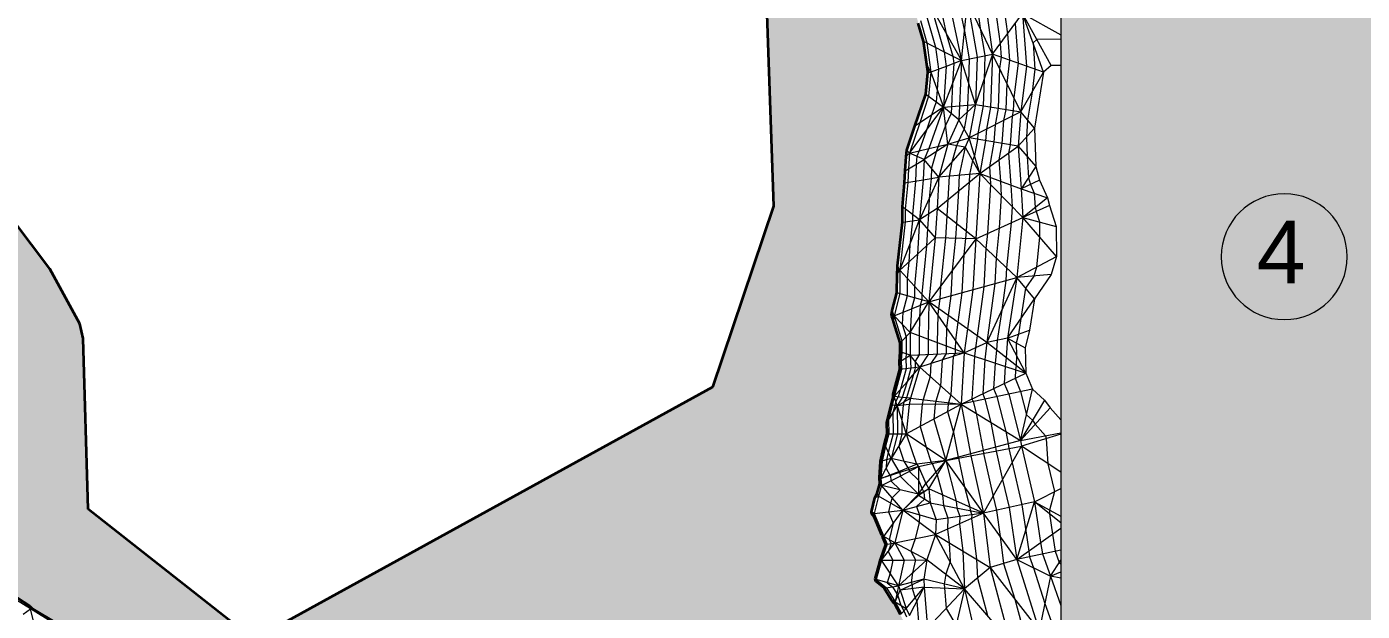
# Model space of a CAD drawing. Header units: millimetres. Extents: x -340184 to 563611, y -309449 to 515683.
# Drawn here: x -131374 to 123035, y 89211 to 200652 of the extents above; entities that cross this region are included whole.
import ezdxf

# ---------------------------------------------------------------- set-up
doc = ezdxf.new("R2010")
doc.units = ezdxf.units.MM
for name, color, linetype, lineweight in [('A-ANNO-NOTE', 131, 'Continuous', 9), ('A-DETL-GENF', 92, 'Continuous', 9), ('A-DETL-THIN', 151, 'Continuous', 9), ('A-FLOR', 192, 'Continuous', 9), ('C-TOPO', 7, 'Continuous', 9), ('C-TOPO-FOLD', 70, 'Continuous', 9), ('C-TOPO-MAJR', 7, 'Continuous', 35), ('C-TOPO-MINR', 7, 'Continuous', 9), ('C-TOPO-PATT', 8, 'Continuous', 9)]:
    doc.layers.add(name, color=color, linetype=linetype, lineweight=lineweight)
doc.styles.add('Arial', font='arial.ttf', dxfattribs={"height": 12000})

# ---------------------------------------------------------------- blocks, each defined once
blk = doc.blocks.new('tag ten be - tag ten be-1891504-BỐ TRÍ PHAO BÈ')
at = {"layer": 'A-ANNO-NOTE'}
for start, end in [(360, 180), (180, 360)]:
    blk.add_arc((0, 0), 4, start, end, dxfattribs=at)

msp = doc.modelspace()

# ---------------------------------------------------------------- hatches: boundary and pattern name
at = {"layer": 'A-DETL-GENF'}
msp.add_hatch(color=8, dxfattribs=at).paths.add_polyline_path([(85105, -64811), (177427, -64811), (177427, -16811), (157905, -16811), (157905, 241189), (137829, 241189), (137829, 283189), (65585, 283189), (65585, 81189), (85105, 81189), (85105, -51149)])
at = {"layer": 'C-TOPO-PATT'}
h = msp.add_hatch(dxfattribs=at)
h.set_pattern_fill('FP_1', color=256, style=0, pattern_type=2)
h.set_pattern_definition([(0, (0, 0), (19050, 19050), [19050, -19050]), (0, (0, 7144), (19050, 19050), [19050, -19050]), (0, (0, 14288), (19050, 19050), [19050, -19050]), (90, (2381, 16669), (-19050, 19050), [19050, -19050]), (90, (9525, 16669), (-19050, 19050), [19050, -19050]), (90, (16669, 16669), (-19050, 19050), [19050, -19050])])
h.paths.add_polyline_path([(-320595, -309449), (-313353, -309449), (-312652, -307152), (-313321, -305814)])
h.paths.add_polyline_path([(-104914, -309449), (-38456, -309449), (-38330, -308602), (-43495, -307485), (-43955, -306061), (-46681, -304784), (-47468, -303096), (-49677, -299688), (-49392, -298645), (-48776, -295630), (-48339, -295389), (-46927, -294995), (-45415, -294450), (-44623, -294331), (-40160, -293800), (-40099, -293743), (-40021, -293724), (-39869, -293764), (-39280, -293651), (-36955, -293701), (-36203, -293498), (-32849, -292426), (-31899, -292214), (-31569, -292102), (-26261, -290449), (-22907, -289114), (-20231, -287917), (-17053, -287017), (-14725, -286087), (-14116, -285937), (-13356, -286181), (-12983, -290743), (-12729, -291007), (-12135, -291461), (-10672, -293925), (-10144, -294494), (-1450, -300444), (-229, -300711), (432, -300951), (1016, -301120), (7996, -303837), (8631, -305193), (9069, -305488), (9665, -305609), (13662, -308355), (14565, -308476), (16302, -309449), (79260, -309449), (80215, -309063), (80622, -309449), (117126, -309449), (119591, -308645), (121200, -309449), (367344, -309449), (391034, -276685), (422276, -249282), (428020, -246457), (431610, -243898), (440487, -229317), (441911, -220785), (441838, -209610), (433280, -168224), (434543, -160563), (436815, -106083), (450578, -67039), (468478, -40108), (480928, -11506), (492756, -3090), (521755, 23790), (528523, 24273), (546288, 55474), (558698, 71403), (559264, 72615), (561191, 78110), (563411, 88063), (563611, 89984), (563575, 117322), (540439, 145632), (503834, 129816), (490907, 132256), (447469, 124752), (414326, 116277), (302732, 91745), (297598, 86312), (259796, 69494), (228961, 88697), (198908, 116294), (222850, 145390), (238311, 155143), (239295, 156835), (246925, 191863), (279806, 255375), (285238, 286976), (292977, 304280), (283351, 316130), (262944, 329049), (234012, 358357), (228396, 403860), (235100, 409042), (238542, 415037), (251366, 441399), (252300, 463716), (251375, 477886), (249719, 484079), (247746, 490012), (239514, 505932), (237904, 508382), (234800, 511847), (231167, 513125), (222481, 514714), (207681, 515683), (122289, 481083), (105687, 466766), (101662, 460935), (75805, 408127), (70204, 378673), (58805, 340789), (31446, 318651), (17909, 299376), (7247, 272826), (10847, 166469), (-769, 131954), (-88114, 83844), (-119641, 108699), (-120649, 141233), (-121286, 144035), (-126955, 154493), (-160165, 198349), (-170633, 238049), (-170857, 257585), (-178048, 276004), (-189851, 278646), (-196113, 278702), (-212304, 268694), (-212871, 268250), (-257662, 208343), (-263778, 192806), (-265420, 187452), (-273672, 149305), (-300062, 129962), (-328175, 113386), (-329184, 111916), (-340184, 92695), (-328056, 66075), (-327706, 65661), (-303516, 58583), (-279750, 48824), (-244706, 47211), (-233820, 38061), (-201595, 14130), (-200839, -24576), (-205130, -33064), (-205553, -34265), (-205627, -44529), (-203639, -53197), (-199094, -58879), (-164480, -90562), (-141662, -85981), (-99846, -84670), (-94863, -101839), (-78259, -139255), (-72783, -160340), (-69423, -164803), (-73009, -206334), (-259156, -279740), (-258814, -281616), (-258876, -281959), (-257887, -285352), (-256939, -290523), (-256692, -291591), (-256865, -292497), (-256736, -293854), (-255339, -303650), (-254430, -306477), (-253709, -309449), (-110927, -309449)])
h.paths.add_polyline_path([(-14349, -302143), (-13841, -302049), (-13674, -302090), (-4198, -301079), (-12224, -295595), (-13473, -295855), (-13786, -295809), (-13992, -295803), (-17443, -296172), (-17598, -296277), (-21133, -297817)])
h.paths.add_polyline_path([(39056, -302040), (38859, -301618), (36999, -300950), (36711, -301120), (36892, -300771), (38752, -301439), (39154, -301182), (39120, -301379), (40660, -301141), (40538, -301366), (39154, -301581)])
h.paths.add_polyline_path([(343176, -300671), (335474, -300370), (332127, -300365), (327481, -300194), (324239, -300246), (322291, -300438), (320088, -300162), (315417, -300385), (306530, -300620), (305655, -300587), (298804, -299917), (297887, -299704), (297505, -299668), (292580, -299299), (288583, -299105), (280826, -298976), (264298, -298309), (264026, -298113), (262558, -297430), (261054, -297729), (260029, -297859), (256520, -297902), (254530, -297815), (250439, -297917), (241298, -297498), (240756, -297522), (238396, -297324), (232882, -297922), (227985, -297088), (226996, -296806), (220850, -296603), (209134, -300015), (205225, -300088), (202011, -299714), (190090, -295272), (181743, -294909), (179132, -295225), (178496, -295224), (177661, -295353), (176530, -295165), (166758, -294267), (158005, -293836), (157472, -294494), (156683, -294499), (156011, -293753), (146101, -293438), (134206, -292858), (130435, -292798), (124812, -292569), (120435, -293081), (119953, -292911), (116989, -292157), (113243, -292053), (100676, -291340), (94617, -291059), (90865, -291462), (89841, -291227), (85355, -290526), (77734, -290095), (75414, -290026), (71899, -289786), (64170, -289002), (62017, -288822), (61230, -288693), (53040, -286400), (47014, -285856), (45832, -286038), (44355, -286144), (43715, -285413), (40831, -282663), (37799, -282590), (36939, -282494), (36758, -281803), (36838, -281597), (36657, -279120), (36683, -278887), (36954, -278640), (38520, -277870), (39261, -277660), (39982, -277281), (41008, -276608), (42422, -274946), (42529, -274553), (42541, -270124), (42400, -269239), (41549, -265974), (41062, -263295), (40191, -260901), (39912, -259698), (38224, -254954), (36709, -252490), (32599, -246205), (31691, -244874), (29648, -241918), (28974, -241481), (24951, -239924), (21228, -239364), (20878, -239151), (20357, -239003), (17667, -238040), (16915, -237662), (15697, -236280), (15328, -235806), (14352, -234829), (11175, -231116), (7415, -228001), (7097, -227813), (4467, -225877), (3577, -225081), (3010, -224313), (1569, -223235), (-709, -220537), (-1026, -220082), (-1306, -219812), (-2558, -218210), (-3505, -217943), (-6504, -216296), (-7541, -215784), (-8701, -214743), (-10175, -211841), (-13474, -209032), (-15567, -206129), (-15741, -205808), (-17824, -201875), (-17962, -201137), (-18710, -197391), (-18694, -197288), (-19045, -196661), (-21506, -193460), (-21966, -193288), (-22850, -192603), (-24440, -192347), (-25981, -191842), (-26852, -191947), (-26985, -191747), (-27454, -191324), (-30096, -190086), (-32058, -187957), (-32583, -186688), (-35026, -184185), (-35479, -183623), (-35817, -182791), (-37611, -179298), (-38036, -178317), (-39042, -177364), (-41569, -175272), (-42692, -173374), (-43018, -172709), (-44073, -170135), (-46788, -165272), (-47445, -163885), (-49964, -156428), (-49186, -153503), (-49240, -152716), (-48364, -150132), (-48264, -145215), (-48096, -144117), (-48270, -138699), (-48344, -138322), (-48640, -132191), (-49328, -129442), (-50226, -124462), (-50542, -123622), (-53158, -119494), (-53563, -118768), (-55321, -116043), (-56891, -113348), (-58185, -110389), (-58880, -109259), (-60023, -107607), (-60141, -107125), (-59822, -102054), (-59841, -101609), (-59916, -101260), (-60622, -94812), (-60930, -93498), (-61928, -87882), (-64164, -85096), (-64671, -84243), (-68445, -80897), (-68667, -80583), (-69197, -79996), (-69439, -78072), (-69392, -77866), (-68227, -75453), (-68982, -73457), (-69194, -71630), (-70288, -65769), (-70451, -62348), (-70757, -59581), (-70829, -57652), (-71159, -56719), (-73027, -51822), (-75479, -48161), (-76001, -47130), (-77336, -44884), (-79897, -40806), (-81678, -39152), (-83065, -37758), (-84536, -37014), (-86191, -35743), (-88018, -33615), (-88510, -33216), (-89125, -32676), (-93431, -28799), (-94542, -28352), (-98552, -26461), (-99354, -26580), (-102650, -26257), (-103704, -26510), (-104855, -26966), (-105319, -27622), (-107588, -29730), (-108569, -31179), (-109688, -32964), (-113768, -38452), (-114851, -40072), (-117720, -42974), (-120417, -45942), (-122362, -47326), (-125872, -49586), (-128042, -50920), (-128990, -51382), (-129675, -51797), (-131438, -52233), (-135786, -55104), (-137359, -55538), (-138099, -56381), (-138632, -57058), (-140816, -58428), (-142413, -59411), (-143862, -60410), (-145432, -61579), (-146101, -61940), (-149194, -63360), (-150921, -63723), (-154874, -64201), (-155262, -64383), (-155923, -64400), (-156766, -63855), (-157771, -63408), (-160097, -61149), (-160655, -60977), (-163600, -59050), (-165139, -58887), (-167687, -57653), (-168321, -56673), (-173359, -52361), (-174020, -50646), (-175759, -46784), (-176401, -44951), (-177644, -41813), (-178940, -38923), (-178619, -37269), (-177848, -35962), (-178068, -33334), (-177054, -32303), (-176879, -31820), (-176801, -31208), (-177096, -29866), (-177210, -29598), (-177269, -29324), (-177170, -25834), (-177084, -25319), (-175275, -19944), (-175025, -19480), (-173657, -17230), (-171796, -14560), (-170694, -12037), (-169517, -9160), (-168265, -6694), (-163747, 2478), (-162453, 4817), (-160190, 8622), (-158867, 10419), (-157762, 12463), (-156778, 15616), (-157545, 19809), (-158308, 21070), (-160529, 24962), (-161913, 26652), (-164115, 28149), (-165057, 29116), (-168041, 31584), (-171428, 33297), (-171877, 33664), (-174768, 35879), (-176615, 37241), (-178843, 38617), (-182461, 41264), (-185157, 42795), (-187956, 44712), (-193123, 47127), (-194710, 47923), (-196472, 48583), (-197023, 48694), (-201428, 49151), (-203142, 49946), (-209231, 51744), (-214485, 53866), (-215188, 54310), (-218955, 58470), (-219500, 58851), (-222005, 60396), (-227231, 66242), (-228658, 67355), (-229953, 67885), (-234234, 71913), (-235307, 72360), (-237561, 73702), (-238999, 74306), (-240039, 75032), (-241982, 75927), (-243179, 76103), (-245429, 76763), (-246767, 76832), (-250500, 77428), (-252988, 77501), (-255849, 77275), (-260567, 77578), (-263443, 76987), (-267156, 75824), (-268423, 75602), (-275992, 74481), (-276904, 74269), (-279464, 74632), (-280214, 74431), (-284171, 73410), (-285688, 73342), (-288528, 73547), (-291219, 74721), (-291978, 74999), (-292996, 75735), (-294749, 76290), (-297786, 77362), (-301810, 77846), (-302605, 78215), (-304030, 80816), (-304320, 81247), (-305859, 82776), (-306338, 83094), (-309103, 86064), (-309329, 86140), (-310407, 86709), (-311012, 87863), (-310775, 88721), (-312832, 95577), (-312952, 96844), (-311386, 99999), (-310050, 103215), (-309859, 103455), (-308929, 104083), (-308371, 104683), (-305208, 107996), (-301666, 111602), (-299813, 113123), (-294853, 116958), (-293970, 117242), (-291491, 117224), (-288411, 120951), (-287636, 121454), (-286851, 122527), (-285620, 123310), (-285352, 123557), (-284600, 123939), (-281488, 124665), (-280371, 125117), (-278396, 126072), (-277748, 126282), (-277170, 126240), (-273944, 127030), (-272623, 127181), (-270789, 127148), (-270490, 127256), (-267071, 127713), (-264619, 128689), (-264152, 128923), (-263564, 129454), (-261763, 129661), (-258869, 130669), (-257906, 130888), (-257105, 131176), (-253882, 132598), (-253342, 133123), (-251425, 134124), (-249955, 135384), (-247734, 138157), (-247348, 138876), (-246863, 139606), (-244736, 143325), (-244444, 144163), (-243522, 149266), (-243191, 149645), (-242969, 149785), (-241873, 151896), (-241246, 153702), (-241158, 154073), (-241033, 154202), (-240855, 155822), (-240867, 156129), (-240947, 157205), (-241080, 157746), (-241545, 158379), (-242169, 159345), (-243333, 160127), (-244329, 161360), (-244826, 161781), (-246569, 165464), (-247308, 167119), (-249313, 170516), (-250117, 171547), (-251120, 173081), (-251935, 173847), (-254793, 178686), (-255209, 179595), (-255439, 179938), (-255526, 182316), (-256941, 184921), (-257025, 185875), (-257224, 187327), (-257411, 187815), (-257380, 188044), (-257123, 188490), (-256899, 188691), (-252620, 193468), (-251896, 193768), (-250780, 194405), (-247119, 196293), (-244865, 198219), (-242985, 199982), (-238693, 205204), (-237579, 206638), (-236943, 208314), (-236323, 210462), (-232605, 217535), (-232463, 217895), (-232273, 218183), (-232407, 221939), (-232289, 222803), (-231914, 223463), (-230392, 224630), (-228810, 226904), (-229505, 228747), (-229448, 229117), (-228679, 230538), (-228183, 231114), (-225067, 232890), (-225678, 236056), (-225657, 236448), (-225515, 236726), (-225313, 236927), (-222366, 237232), (-221847, 237594), (-220898, 237979), (-216614, 238525), (-213218, 241711), (-212639, 242544), (-209939, 244568), (-209578, 245327), (-209369, 245615), (-207374, 246660), (-198203, 247890), (-197759, 248094), (-195959, 247472), (-195759, 246628), (-194712, 245100), (-194699, 243841), (-194303, 241524), (-194171, 240500), (-193974, 236084), (-193715, 235274), (-194107, 230451), (-193939, 228878), (-190369, 222648), (-190171, 222407), (-187982, 217932), (-187241, 215900), (-185227, 213010), (-184385, 211513), (-183898, 210319), (-183619, 207411), (-183259, 206212), (-182986, 204455), (-183079, 201830), (-183215, 199187), (-182890, 195963), (-183089, 194212), (-183049, 193626), (-183320, 191815), (-183809, 188947), (-184108, 186655), (-184222, 182755), (-184555, 180585), (-184225, 179827), (-183851, 176173), (-183680, 173407), (-183601, 173053), (-183287, 166855), (-183179, 165610), (-182992, 160857), (-181775, 157755), (-179459, 152428), (-178178, 151199), (-174878, 148116), (-170387, 144421), (-169500, 143577), (-167357, 141210), (-166332, 140675), (-165011, 140048), (-162680, 138361), (-157226, 136081), (-153973, 134313), (-150423, 132815), (-143411, 128396), (-143059, 127991), (-140201, 125465), (-139513, 122452), (-138956, 121724), (-138740, 121097), (-138076, 116517), (-138084, 115878), (-138228, 114396), (-139079, 112996), (-139085, 107848), (-139300, 104708), (-138794, 99285), (-138687, 98883), (-137725, 96480), (-133223, 91753), (-130865, 90237), (-130543, 89916), (-130250, 89707), (-125872, 86996), (-122866, 84749), (-121761, 83658), (-120001, 81465), (-119284, 80101), (-119049, 79184), (-116651, 76380), (-114667, 73867), (-113514, 72731), (-112349, 71263), (-109116, 69314), (-105812, 67958), (-105385, 67868), (-101158, 66755), (-100147, 66623), (-97428, 66667), (-95801, 66918), (-94198, 66574), (-88440, 66885), (-87181, 67206), (-86174, 67181), (-85583, 67677), (-84496, 67905), (-83290, 68424), (-79705, 69188), (-77682, 70646), (-76742, 71183), (-75252, 71886), (-71741, 73077), (-69907, 73222), (-68979, 73955), (-67817, 74647), (-66042, 75110), (-60988, 75823), (-58778, 75525), (-56161, 75339), (-54602, 75445), (-52852, 75445), (-50106, 74923), (-49567, 73451), (-47982, 70894), (-45758, 67503), (-44581, 66072), (-44625, 65560), (-42388, 60430), (-42384, 60331), (-42246, 60186), (-40996, 57771), (-37932, 54834), (-37316, 54501), (-34577, 53693), (-32125, 52645), (-31090, 52077), (-28360, 50298), (-26381, 48016), (-24761, 45955), (-23688, 44075), (-22122, 42010), (-20495, 40818), (-20478, 40610), (-18771, 37815), (-18028, 37078), (-13461, 31239), (-13037, 31026), (-12738, 30394), (-12232, 29884), (-8815, 27288), (-6707, 23211), (-5956, 22121), (-4967, 21400), (-1159, 19959), (153, 17737), (666, 17450), (2295, 15706), (6076, 16262), (7308, 16293), (8929, 15398), (13663, 13265), (15266, 12812), (22029, 6989), (22943, 6517), (23165, 5757), (23249, 4842), (24498, 855), (24568, -210), (24678, -1119), (24012, -1772), (23886, -2032), (23083, -4687), (23378, -5051), (23331, -5653), (23802, -7031), (24709, -9040), (25381, -11167), (25634, -12194), (27900, -14260), (28472, -14943), (29566, -16253), (33052, -18364), (33742, -18896), (35709, -20340), (36502, -21016), (37660, -24227), (37900, -26227), (37670, -30573), (37713, -30867), (37137, -33417), (37892, -36915), (38006, -38291), (38387, -39562), (38447, -41851), (38789, -44318), (38904, -44766), (39350, -47613), (39577, -48798), (40685, -50316), (40976, -50879), (41823, -53794), (41887, -55269), (42529, -55997), (43769, -57651), (44439, -59372), (44654, -59760), (44933, -60467), (46869, -66382), (47917, -69821), (51274, -78086), (52432, -82269), (52579, -83264), (55058, -90291), (56198, -94497), (57698, -96352), (58641, -97311), (59781, -98934), (63262, -105039), (64104, -105982), (64987, -107217), (65311, -107326), (68051, -109090), (68646, -108794), (71313, -108837), (75882, -107382), (76213, -107332), (76809, -106902), (79291, -104294), (79442, -103997), (79418, -101895), (78959, -99764), (78736, -96904), (77885, -93289), (77194, -91048), (76372, -88061), (76163, -86574), (74914, -84010), (73571, -78814), (73072, -77391), (73003, -74747), (72794, -73909), (71624, -70958), (71369, -70551), (71183, -70101), (70170, -64510), (69613, -63551), (68860, -60399), (67477, -57001), (65910, -51149), (65806, -49172), (65506, -47788), (65320, -47346), (64978, -45644), (63303, -37832), (62786, -33240), (62488, -31777), (61482, -26967), (61685, -24034), (62380, -20162), (62348, -20028), (62193, -18963), (60941, -16161), (60563, -15676), (60119, -13135), (57654, -7651), (56174, -3645), (55954, -3199), (53735, 2837), (52758, 6252), (50286, 8252), (49563, 14719), (49087, 15106), (48584, 15233), (48363, 15356), (48698, 18186), (48791, 19826), (49474, 20851), (52387, 24071), (54546, 29071), (53170, 32101), (48432, 37208), (48193, 38779), (47205, 40376), (47223, 41082), (47306, 41694), (47043, 48679), (46972, 49244), (47015, 49950), (46243, 53939), (44242, 56399), (44034, 57379), (43699, 61130), (41818, 69109), (39536, 75379), (38317, 78042), (38286, 78832), (38103, 81071), (37745, 82828), (37728, 83173), (37474, 83727), (36435, 85823), (36083, 86841), (35413, 87780), (35052, 88588), (33987, 90616), (33707, 90916), (33274, 91488), (31961, 93593), (30381, 94893), (30225, 95392), (31306, 99194), (32277, 101969), (31676, 103295), (31679, 103386), (30064, 107234), (29554, 107868), (29548, 108166), (30184, 110840), (30599, 111748), (31153, 113541), (31048, 114831), (31252, 117752), (32019, 121148), (32515, 123019), (32488, 125163), (33571, 129661), (33699, 130283), (33663, 130626), (34922, 135287), (34873, 136787), (35032, 138689), (35027, 140416), (33446, 145416), (33375, 145807), (33502, 146553), (34395, 149917), (34414, 153475), (34525, 155057), (35423, 163368), (35430, 166293), (35847, 170881), (35964, 173201), (36266, 177120), (39873, 187816), (40286, 192142), (39948, 194236), (39435, 197891), (38444, 201320), (37864, 203921), (35681, 209871), (35238, 212162), (34884, 214372), (34649, 218776), (34669, 222246), (33715, 225790), (33694, 226423), (33406, 230234), (33810, 235547), (33842, 238309), (32661, 244597), (32582, 245218), (32411, 249962), (31890, 254211), (32118, 256874), (32055, 262629), (31892, 266276), (31488, 268582), (31241, 269542), (31383, 270075), (32080, 273593), (30941, 275471), (30176, 277834), (28106, 282567), (27372, 283928), (27339, 284331), (27412, 284951), (28850, 288425), (30007, 289365), (31789, 290721), (33766, 291458), (38888, 295600), (41565, 296369), (49027, 301729), (50609, 302749), (51265, 303289), (54902, 305893), (59744, 310232), (65452, 314093), (67019, 315762), (74800, 321650), (76991, 323428), (78664, 324478), (79906, 326051), (81015, 328485), (83897, 331450), (85566, 334393), (87089, 336498), (90090, 339792), (91322, 340802), (92930, 345053), (94626, 347185), (94877, 349456), (95067, 349961), (95811, 353056), (95992, 354651), (95983, 355183), (96980, 356180), (97745, 359074), (98283, 362696), (98247, 364717), (98806, 368513), (100065, 372669), (100392, 373929), (102587, 377729), (102883, 378159), (103442, 378772), (105615, 380520), (107569, 381591), (110972, 384529), (113516, 386528), (114419, 387544), (116531, 391199), (117944, 392848), (117984, 392986), (122021, 396554), (123104, 397570), (123768, 398055), (128188, 402012), (131362, 404202), (132251, 405812), (132876, 408156), (136184, 413805), (136710, 415850), (137020, 416297), (138842, 418251), (144223, 425191), (144943, 427602), (146069, 429663), (146996, 432516), (147945, 434701), (148282, 435726), (149355, 437651), (149205, 441741), (149301, 442153), (149856, 443999), (150141, 444578), (153760, 450719), (155707, 453337), (157156, 454012), (157931, 454798), (158703, 455173), (161380, 457143), (164452, 459068), (165410, 460177), (169080, 464204), (170487, 466829), (171223, 470537), (171631, 471396), (172635, 473391), (174072, 474315), (173859, 475899), (174239, 476352), (174626, 476588), (176111, 477635), (178587, 477309), (179259, 477471), (179905, 477150), (182434, 473952), (186515, 472733), (189476, 476757), (190372, 476959), (191297, 477521), (192022, 478358), (194838, 482763), (195515, 483580), (198030, 485899), (198263, 486179), (204490, 492312), (205611, 492721), (206338, 493239), (209760, 493223), (211517, 493555), (217296, 492463), (219951, 489879), (220676, 489436), (222002, 487140), (227110, 473317), (227285, 472036), (227299, 470350), (227652, 467769), (229695, 462001), (229850, 460577), (228642, 457829), (223925, 447863), (223794, 447282), (223471, 442586), (222882, 440890), (220676, 435910), (220232, 434816), (219202, 432954), (218868, 431555), (216905, 425378), (216662, 421533), (214520, 416756), (214448, 415591), (213288, 409039), (212706, 407163), (212509, 406787), (207838, 394739), (207435, 393868), (204491, 386869), (202121, 383453), (202015, 383021), (201898, 382069), (198455, 373174), (197952, 368930), (197523, 368258), (197505, 367702), (195825, 363052), (195289, 362131), (192897, 358435), (192629, 358247), (192509, 358040), (189777, 353661), (189669, 352840), (189349, 350756), (184628, 344043), (183529, 340304), (182040, 337644), (181448, 335686), (181035, 330353), (180625, 328869), (178700, 324079), (177423, 321880), (176839, 319574), (174094, 315015), (170821, 309322), (169993, 307516), (168827, 305719), (167221, 303710), (164755, 300502), (163041, 297231), (162459, 295869), (158441, 291767), (158231, 290551), (157524, 288796), (158383, 284086), (159499, 281234), (159594, 280677), (159701, 279727), (159533, 276404), (160494, 275519), (161237, 272369), (161407, 271365), (161524, 270338), (162156, 265737), (162485, 264866), (163214, 261240), (163229, 258811), (163874, 256580), (163860, 254156), (168070, 249502), (168649, 248716), (169187, 248274), (173937, 245325), (175281, 244609), (177180, 243867), (181894, 243114), (182501, 243055), (185188, 243489), (187967, 244519), (188325, 244700), (189347, 245349), (193013, 247899), (197624, 251994), (201698, 255474), (208337, 259064), (209014, 259775), (212890, 262369), (214630, 264065), (217113, 266892), (217633, 267188), (220302, 270342), (220544, 270931), (224003, 273987), (224685, 274360), (225019, 274643), (225786, 274809), (229477, 274823), (234108, 274591), (235073, 274479), (236786, 274802), (238445, 274764), (241555, 275674), (242020, 275343), (244940, 273610), (246074, 273452), (247074, 272407), (249145, 268903), (249734, 267542), (252897, 262548), (252964, 261324), (252333, 257203), (252144, 256454), (252041, 256242), (251266, 254934), (247957, 247998), (247252, 245896), (246781, 244451), (245516, 241443), (244595, 235970), (242959, 231648), (241573, 225702), (240656, 223188), (239983, 220066), (239302, 215783), (239070, 214800), (237813, 211162), (237367, 210142), (235639, 206846), (233495, 203020), (231132, 199792), (230284, 198374), (225678, 191361), (221346, 182219), (220161, 177814), (219081, 172125), (218620, 170742), (217856, 169904), (217251, 169379), (212888, 165326), (211969, 164761), (206134, 162167), (202341, 160392), (201222, 159784), (197145, 156963), (192771, 153247), (188614, 149363), (186461, 145665), (186041, 144351), (183028, 137502), (182239, 133221), (181933, 131826), (183255, 128419), (183695, 127182), (183655, 126883), (185916, 122341), (185884, 121944), (186524, 118483), (186907, 116746), (187703, 115247), (187967, 114671), (189394, 111970), (190167, 109066), (191126, 104601), (191201, 103196), (191281, 102635), (191683, 100201), (191580, 96709), (191571, 94869), (191109, 88331), (191125, 85771), (190618, 83257), (190245, 79955), (189402, 70327), (189329, 68315), (189291, 64048), (188879, 60438), (188986, 59811), (189435, 52171), (189477, 51740), (189821, 50925), (191669, 45708), (192229, 44905), (192981, 43985), (194032, 42239), (194492, 40724), (196607, 32487), (201650, 24999), (204584, 21478), (206833, 19619), (212107, 14528), (212808, 14179), (214885, 11985), (217856, 8473), (218650, 7309), (219072, 6351), (221091, 1361), (223372, -5074), (224098, -6488), (225167, -9189), (227927, -19000), (228226, -19630), (234565, -28605), (236739, -31904), (241564, -39083), (242368, -40552), (251020, -51618), (259777, -56717), (261067, -56990), (266669, -58598), (271087, -54102), (272536, -53614), (276322, -47581), (277125, -45776), (277855, -44817), (282665, -37127), (284548, -31435), (285117, -29202), (285778, -27143), (288811, -16166), (290425, -11062), (294449, -155), (295255, 2485), (296707, 4634), (301113, 11675), (302372, 14225), (303556, 16526), (309542, 19379), (311688, 26845), (312121, 27775), (311646, 34413), (313395, 40991), (312025, 45867), (312288, 48027), (311951, 50610), (311932, 56065), (312754, 59590), (313196, 60737), (312648, 64062), (313219, 66357), (313940, 70123), (313916, 71490), (314276, 72145), (316960, 78001), (317775, 79807), (318485, 81133), (318976, 81916), (319198, 82184), (321946, 86048), (322367, 86418), (324608, 85627), (325414, 85697), (327971, 84978), (328624, 85027), (335534, 84120), (336258, 84222), (337414, 84266), (339180, 84230), (342949, 84884), (348784, 84995), (350624, 85190), (358051, 88352), (358617, 88254), (359370, 88289), (359910, 88247), (367354, 87227), (368596, 87299), (372338, 88155), (375178, 88590), (376167, 88629), (379278, 88556), (380158, 88456), (385509, 87707), (386488, 87153), (391171, 86343), (392028, 86254), (395727, 84928), (396646, 85180), (397094, 85231), (400803, 87893), (410939, 90047), (412781, 90168), (419183, 90231), (424794, 88828), (425880, 88765), (428111, 88367), (429497, 87794), (432083, 84984), (435062, 84777), (445473, 75106), (452139, 78783), (459778, 78783), (463378, 78731), (467825, 76851), (470784, 76759), (484783, 71247), (488776, 68512), (498716, 61006), (499912, 59482), (510745, 51790), (512831, 48425), (512911, 47942), (514515, 46136), (513973, 44821), (514184, 43629), (513757, 42973), (512785, 39677), (511225, 36527), (509949, 35258), (509422, 35081), (504926, 31066), (502443, 28672), (500830, 27844), (491512, 23444), (489564, 22582), (488498, 21889), (483750, 18934), (480357, 17246), (477690, 15037), (474725, 14308), (474514, 13793), (471906, 10412), (471714, 3812), (470274, -1125), (470527, -2285), (470005, -4307), (469580, -8681), (469389, -9641), (469224, -11286), (468664, -19406), (468478, -20656), (465546, -23675), (464586, -28640), (463798, -30483), (463286, -33021), (461939, -34974), (458838, -37596), (454735, -42388), (450334, -48242), (449992, -48857), (449589, -49111), (448967, -49757), (446775, -51725), (445623, -53140), (442839, -56016), (441241, -58661), (438949, -59863), (433929, -62779), (432077, -66765), (429565, -69639), (428102, -71186), (424779, -73333), (423505, -74335), (420807, -75658), (420018, -75992), (418428, -77761), (418187, -78531), (416763, -83656), (418210, -88614), (419113, -90547), (419447, -96400), (419750, -98249), (420174, -100174), (420200, -103035), (420850, -106549), (420829, -107037), (421351, -111472), (421621, -114856), (421470, -116794), (422255, -119861), (422246, -120845), (422739, -123901), (423033, -127667), (423677, -131355), (423660, -133906), (423731, -135685), (423622, -136616), (422126, -140455), (421722, -144917), (422563, -149219), (422451, -150056), (421117, -157417), (421143, -158876), (421453, -161043), (421431, -161269), (418858, -166058), (420645, -171040), (420348, -173248), (419941, -177493), (419411, -179489), (418864, -182277), (418623, -183830), (418379, -186757), (418334, -187601), (418677, -191144), (418916, -192863), (418891, -194213), (418995, -195063), (418623, -197706), (418368, -200395), (417099, -206454), (417351, -207784), (417848, -211592), (417423, -214566), (418001, -219435), (418161, -221316), (418253, -221843), (419070, -224609), (418643, -227483), (418673, -227768), (418223, -229525), (418043, -229766), (414916, -231959), (413717, -232724), (409959, -234630), (408649, -235370), (406253, -237807), (403791, -239865), (401960, -240766), (398829, -243625), (395070, -247431), (394079, -248342), (392015, -251092), (390652, -252425), (387184, -255720), (382992, -260185), (382142, -260820), (380367, -262925), (376123, -265954), (375007, -266853), (371804, -270414), (371336, -270463), (369561, -270913), (369353, -270861), (369253, -270898), (367016, -272388), (366663, -273461), (366352, -273834), (365230, -275307), (363624, -277162), (361921, -278780), (357761, -284536), (356717, -285275), (355297, -286457), (353860, -289120), (349660, -295159), (348784, -296296), (346892, -297407), (345967, -297877), (343628, -300211)])
h.paths.add_polyline_path([(40603, -290879), (39824, -290122), (40840, -290424)])

# ---------------------------------------------------------------- linework, layer by layer
at = {"layer": 'A-DETL-THIN'}
msp.add_line((65585, 283189), (65585, 81189), dxfattribs=at)
at = {"layer": 'A-FLOR'}
for p, q in [((43383, 195891), (43775, 193094)), ((43775, 193094), (43235, 185292)), ((43235, 185292), (40440, 177427)), ((40440, 177427), (39599, 175341)), ((39403, 171474), (38710, 163828)), ((38710, 163828), (38337, 157306)), ((38337, 157306), (37731, 151210)), ((37161, 146883), (36924, 142355)), ((36924, 142355), (36934, 138038)), ((36316, 132948), (35419, 129997)), ((35419, 129997), (34442, 128389)), ((33269, 118349), (34744, 115886)), ((34744, 115886), (34916, 115651)), ((34916, 115651), (34978, 114988)), ((34978, 114988), (38517, 111557)), ((38528, 111309), (35509, 108481)), ((35509, 108481), (33983, 102244)), ((33983, 102244), (35790, 98988)), ((35790, 98988), (34660, 94037)), ((35029, 93269), (36157, 89758)), ((36157, 89758), (36759, 88411))]:
    msp.add_line(p, q, dxfattribs=at)
at = {"layer": 'C-TOPO', "lineweight": 35}
for p, q in [((7247, 272826), (10847, 166469)), ((39435, 197891), (38444, 201320)), ((-126955, 154493), (-160165, 198349)), ((40062, 193416), (39435, 197891)), ((40286, 192142), (40062, 193416)), ((39873, 187816), (40273, 191928)), ((40273, 191928), (40286, 192142)), ((37829, 181709), (39873, 187816)), ((36266, 177120), (37829, 181709)), ((35964, 173201), (36150, 175912)), ((36150, 175912), (36266, 177120)), ((35847, 170881), (35964, 173201)), ((35430, 166293), (35847, 170881)), ((10847, 166469), (-769, 131954)), ((35423, 163368), (35430, 166293)), ((34525, 155057), (35423, 163368)), ((-121286, 144035), (-126955, 154493)), ((34395, 149917), (34414, 153475)), ((34414, 153475), (34478, 154722)), ((34478, 154722), (34525, 155057)), ((33502, 146553), (34395, 149917)), ((33375, 145807), (33502, 146553)), ((33446, 145416), (33375, 145807)), ((33618, 144928), (33446, 145416)), ((-120649, 141233), (-121286, 144035)), ((33819, 144270), (33618, 144928)), ((35027, 140416), (33819, 144270)), ((-119641, 108699), (-120649, 141233)), ((35032, 138689), (35027, 140416)), ((34873, 136787), (35032, 138689)), ((33663, 130626), (34922, 135287)), ((34922, 135287), (34873, 136787)), ((-769, 131954), (-88114, 83844)), ((33307, 128479), (33658, 130052)), ((33658, 130052), (33697, 130182)), ((33699, 130283), (33663, 130626)), ((33697, 130182), (33699, 130283)), ((32488, 125163), (33307, 128479)), ((32515, 123019), (32488, 125163)), ((32019, 121148), (32515, 123019)), ((31252, 117752), (32019, 121148)), ((31041, 114736), (31252, 117752)), ((31153, 113541), (31041, 114736)), ((30599, 111748), (31153, 113541)), ((29548, 108166), (30184, 110840)), ((30184, 110840), (30599, 111748)), ((-88114, 83844), (-119641, 108699)), ((29554, 107868), (29548, 108166)), ((30064, 107234), (29554, 107868)), ((31526, 103754), (30064, 107234)), ((31306, 99194), (32277, 101969)), ((31679, 103386), (31526, 103754)), ((31676, 103295), (31679, 103386)), ((32277, 101969), (31676, 103295)), ((30225, 95392), (31062, 98304)), ((31062, 98304), (31163, 98660)), ((31163, 98660), (31266, 99075)), ((31266, 99075), (31306, 99194)), ((30381, 94893), (30225, 95392)), ((31961, 93593), (30381, 94893)), ((-133223, 91753), (-130865, 90237)), ((33274, 91488), (31961, 93593)), ((-130865, 90237), (-130543, 89916)), ((-130543, 89916), (-130250, 89707)), ((-130250, 89707), (-126032, 87116)), ((33763, 90842), (33274, 91488)), ((33987, 90616), (33763, 90842)), ((35052, 88588), (33987, 90616))]:
    msp.add_line(p, q, dxfattribs=at)
at = {"layer": 'C-TOPO'}
for p, q in [((40904, 204465), (46672, 194224)), ((46672, 194224), (47854, 205368)), ((52615, 195430), (47854, 205368)), ((52615, 195430), (58322, 203151)), ((62305, 191973), (58322, 203151)), ((58322, 203151), (65585, 199112)), ((63779, 193243), (58322, 203151)), ((43235, 185292), (46672, 194224)), ((43383, 195891), (46672, 194224)), ((46672, 194224), (43775, 193094)), ((46672, 194224), (52615, 195430)), ((49358, 185801), (46672, 194224)), ((52615, 195430), (49358, 185801)), ((57994, 184404), (52615, 195430)), ((62305, 191973), (52615, 195430)), ((57994, 184404), (62305, 191973)), ((43235, 185292), (49358, 185801)), ((49358, 185801), (46182, 182923)), ((49358, 185801), (57994, 184404)), ((44104, 178284), (43235, 185292)), ((46182, 182923), (43235, 185292)), ((57994, 184404), (48158, 179438)), ((60592, 181294), (57994, 184404)), ((48158, 179438), (46182, 182923)), ((57502, 177856), (60592, 181294)), ((44104, 178284), (39599, 175341)), ((40440, 177427), (44104, 178284)), ((44104, 178284), (48158, 179438)), ((47372, 177661), (44104, 178284)), ((50162, 172673), (48158, 179438)), ((57502, 177856), (48158, 179438)), ((42367, 171968), (47372, 177661)), ((47372, 177661), (50162, 172673)), ((50162, 172673), (57502, 177856)), ((57502, 177856), (60878, 174002)), ((42367, 171968), (39599, 175341)), ((60878, 174002), (58070, 169740)), ((42367, 171968), (38710, 163828)), ((39403, 171474), (42367, 171968)), ((42049, 166021), (50162, 172673)), ((50162, 172673), (42367, 171968)), ((58364, 164302), (50162, 172673)), ((50162, 172673), (58070, 169740)), ((61570, 171426), (58070, 169740)), ((58070, 169740), (63046, 168047)), ((63046, 168047), (58364, 164302)), ((42049, 166021), (38710, 163828)), ((49390, 160239), (42049, 166021)), ((63469, 166543), (58364, 164302)), ((38710, 163828), (41701, 160403)), ((49390, 160239), (58364, 164302)), ((64775, 156825), (58364, 164302)), ((58364, 164302), (64749, 162548)), ((41701, 160403), (38337, 157306)), ((49390, 160239), (41701, 160403)), ((49390, 160239), (40490, 148210)), ((57210, 152823), (49390, 160239)), ((57210, 152823), (64775, 156825)), ((40490, 148210), (57210, 152823)), ((57210, 152823), (51511, 140458)), ((63758, 153395), (57210, 152823)), ((60579, 148767), (57210, 152823)), ((40490, 148210), (37731, 151210)), ((36924, 142355), (40490, 148210)), ((37161, 146883), (40490, 148210)), ((40490, 148210), (37719, 148986)), ((47209, 138473), (40490, 148210)), ((51511, 140458), (40490, 148210)), ((55424, 141266), (60579, 148767)), ((55424, 141266), (59629, 142772)), ((47209, 138473), (36924, 142355)), ((47209, 138473), (51511, 140458)), ((55424, 141266), (51511, 140458)), ((58941, 134610), (51511, 140458)), ((58941, 134610), (55424, 141266)), ((55424, 141266), (58826, 139426)), ((36934, 138038), (47209, 138473)), ((38760, 135747), (36934, 138038)), ((47209, 138473), (38760, 135747)), ((47209, 138473), (58941, 134610)), ((36316, 132948), (38520, 135472)), ((38760, 135747), (37015, 135538)), ((38526, 135479), (38760, 135747)), ((46634, 128699), (38760, 135747)), ((46634, 128699), (58941, 134610)), ((36966, 129845), (35419, 129997)), ((36654, 129665), (36966, 129845)), ((36966, 129845), (46634, 128699)), ((60216, 131561), (46634, 128699)), ((57928, 121765), (60216, 131561)), ((34442, 128389), (36648, 129661)), ((36731, 128663), (34442, 128389)), ((34442, 128389), (36174, 123037)), ((36174, 123037), (46634, 128699)), ((46634, 128699), (36757, 128663)), ((43683, 117944), (46634, 128699)), ((46634, 128699), (57928, 121765)), ((62505, 129483), (57928, 121765)), ((57928, 121765), (63558, 128016)), ((36174, 123037), (33269, 118349)), ((34511, 123029), (36174, 123037)), ((43683, 117944), (36174, 123037)), ((57928, 121765), (65585, 123201)), ((65585, 122974), (58114, 120674)), ((57928, 121765), (43683, 117944)), ((43683, 117944), (58114, 120674)), ((50902, 107923), (58114, 120674)), ((65585, 115719), (58114, 120674)), ((38134, 117271), (33269, 118349)), ((34744, 115886), (38134, 117271)), ((43683, 117944), (38159, 117274)), ((38478, 116802), (43683, 117944)), ((43683, 117944), (39874, 113558)), ((40443, 112544), (43683, 117944)), ((50902, 107923), (43683, 117944)), ((38478, 116802), (34916, 115651)), ((34978, 114988), (38478, 116802)), ((38478, 116802), (38517, 111557)), ((38517, 111557), (39874, 113558)), ((38517, 111557), (40443, 112544)), ((40443, 112544), (38528, 111309)), ((50902, 107923), (40443, 112544)), ((60621, 110064), (65585, 112645)), ((35509, 108481), (40700, 109898)), ((40700, 109898), (38528, 111309)), ((40700, 109898), (50902, 107923)), ((60621, 110064), (50902, 107923)), ((57225, 99080), (60621, 110064)), ((65585, 106077), (60621, 110064)), ((60621, 110064), (65585, 107328)), ((41758, 103850), (35509, 108481)), ((41856, 106632), (35509, 108481)), ((50902, 107923), (41758, 103850)), ((50902, 107923), (41856, 106632)), ((57225, 99080), (50902, 107923)), ((57225, 99080), (65585, 105046)), ((33983, 102244), (41758, 103850)), ((40099, 99045), (33983, 102244)), ((47288, 93502), (41758, 103850)), ((41758, 103850), (52165, 97553)), ((65585, 100893), (57225, 99080)), ((34660, 94037), (40099, 99045)), ((35790, 98988), (40099, 99045)), ((47288, 93502), (40099, 99045)), ((52165, 97553), (47288, 93502)), ((57225, 99080), (52165, 97553)), ((52165, 97553), (61494, 85536)), ((57225, 99080), (63635, 95887)), ((63635, 95887), (65585, 98988)), ((63635, 95887), (65585, 96723)), ((39508, 95325), (34660, 94037)), ((35029, 93269), (39508, 95325)), ((47288, 93502), (39508, 95325)), ((63635, 95887), (61494, 85536)), ((65585, 95506), (63635, 95887)), ((39579, 93839), (35029, 93269)), ((36157, 89758), (39579, 93839)), ((36759, 88411), (39579, 93839)), ((39579, 93839), (47288, 93502)), ((40197, 85983), (47288, 93502)), ((47288, 93502), (44050, 79517)), ((55975, 83368), (47288, 93502))]:
    msp.add_line(p, q, dxfattribs=at)
at = {"layer": 'C-TOPO-FOLD'}
for p, q in [((39435, 197891), (43383, 195891)), ((40877, 191964), (40062, 193416)), ((40273, 191928), (40877, 191964)), ((40286, 192142), (40877, 191964)), ((43775, 193094), (40877, 191964)), ((40877, 191964), (43235, 185292)), ((39873, 187816), (43235, 185292)), ((36776, 176570), (43235, 185292)), ((43235, 185292), (37829, 181709)), ((36776, 176570), (36150, 175912)), ((36776, 176570), (36266, 177120)), ((36776, 176570), (40440, 177427)), ((39599, 175341), (36776, 176570)), ((35964, 173201), (39599, 175341)), ((35847, 170881), (39403, 171474)), ((38710, 163828), (35430, 166293)), ((34972, 154210), (38710, 163828)), ((35423, 163368), (38710, 163828)), ((38337, 157306), (34972, 154210)), ((34414, 153475), (34972, 154210)), ((34972, 154210), (34478, 154722)), ((34972, 154210), (34525, 155057)), ((37731, 151210), (34972, 154210)), ((37719, 148986), (34395, 149917)), ((33833, 145556), (33375, 145807)), ((33446, 145416), (33833, 145556)), ((33833, 145556), (33502, 146553)), ((33618, 144928), (33833, 145556)), ((33819, 144270), (33833, 145556)), ((33833, 145556), (37161, 146883)), ((33833, 145556), (36924, 142355)), ((36924, 142355), (35027, 140416)), ((34873, 136787), (36934, 138038)), ((36934, 138038), (35032, 138689)), ((37015, 135538), (34922, 135287)), ((33872, 130150), (36316, 132948)), ((33872, 130150), (33658, 130052)), ((33872, 130150), (33663, 130626)), ((33697, 130182), (33872, 130150)), ((33872, 130150), (33699, 130283)), ((34442, 128389), (33872, 130150)), ((35419, 129997), (33872, 130150)), ((32488, 125163), (34442, 128389)), ((34442, 128389), (33307, 128479)), ((32515, 123019), (34511, 123029)), ((33269, 118349), (32019, 121148)), ((33269, 118349), (31252, 117752)), ((31354, 114501), (33269, 118349)), ((31354, 114501), (31041, 114736)), ((31354, 114501), (34744, 115886)), ((34916, 115651), (31354, 114501)), ((31479, 113173), (34978, 114988)), ((31153, 113541), (31479, 113173)), ((35509, 108481), (31479, 113173)), ((38517, 111557), (31479, 113173)), ((30184, 110840), (30863, 111181)), ((30863, 111181), (30599, 111748)), ((35509, 108481), (30863, 111181)), ((35509, 108481), (38517, 111557)), ((30068, 107839), (29548, 108166)), ((30068, 107839), (29554, 107868)), ((30064, 107234), (30068, 107839)), ((30068, 107839), (35509, 108481)), ((31894, 103488), (35509, 108481)), ((31482, 98931), (33983, 102244)), ((31526, 103754), (31894, 103488)), ((31894, 103488), (31676, 103295)), ((31679, 103386), (31894, 103488)), ((33983, 102244), (31894, 103488)), ((32277, 101969), (33983, 102244)), ((31062, 98304), (31482, 98931)), ((31163, 98660), (31482, 98931)), ((31482, 98931), (31266, 99075)), ((31482, 98931), (31306, 99194)), ((31482, 98931), (35790, 98988)), ((34660, 94037), (31482, 98931)), ((30436, 95292), (30225, 95392)), ((30381, 94893), (30436, 95292)), ((34660, 94037), (30436, 95292)), ((31961, 93593), (34660, 94037)), ((34660, 94037), (34053, 91036)), ((34053, 91036), (35029, 93269)), ((-132074, 88651), (-130684, 89653)), ((-130684, 89653), (-130865, 90237)), ((-130684, 89653), (-130543, 89916)), ((-130684, 89653), (-130250, 89707)), ((-129939, 86839), (-130684, 89653)), ((34053, 91036), (33274, 91488)), ((33763, 90842), (34053, 91036)), ((33987, 90616), (34053, 91036)), ((34053, 91036), (36157, 89758)), ((35052, 88588), (36157, 89758))]:
    msp.add_line(p, q, dxfattribs=at)
at = {"layer": 'C-TOPO-MAJR', "lineweight": 9}
for p, q in [((40904, 204465), (43383, 195891)), ((44379, 204916), (46672, 194224)), ((47854, 205368), (49643, 194827)), ((51343, 204629), (52615, 195430)), ((54833, 203890), (55468, 199291)), ((38854, 201844), (40093, 197557)), ((58322, 203151), (59075, 193126)), ((55468, 199291), (55845, 194278)), ((40093, 197557), (40877, 191964)), ((43383, 195891), (43775, 193094)), ((46672, 194224), (46297, 185546)), ((49643, 194827), (49358, 185801)), ((52615, 195430), (52237, 185335)), ((55845, 194278), (55304, 189917)), ((40877, 191964), (40434, 187395)), ((43775, 193094), (43235, 185292)), ((59075, 193126), (57994, 184404)), ((62305, 191973), (60592, 181294)), ((63779, 193243), (62305, 191973)), ((65585, 193279), (63779, 193243)), ((55304, 189917), (55115, 184870)), ((40434, 187395), (38730, 182306)), ((49358, 185801), (48158, 179438)), ((43235, 185292), (43235, 185292)), ((46297, 185546), (46182, 182923)), ((52237, 185335), (51437, 181093)), ((55115, 184870), (54715, 182749)), ((57994, 184404), (57502, 177856)), ((38730, 182306), (36776, 176570)), ((46182, 182923), (44104, 178284)), ((51437, 181093), (51273, 178911)), ((54715, 182749), (54387, 178384)), ((60592, 181294), (60878, 174002)), ((44104, 178284), (42367, 171968)), ((48158, 179438), (47372, 177661)), ((51273, 178911), (50162, 172673)), ((54387, 178384), (53832, 175265)), ((36776, 176570), (36570, 173558)), ((47372, 177661), (46264, 172320)), ((57502, 177856), (58070, 169740)), ((36570, 173558), (36439, 170980)), ((39599, 175341), (39403, 171474)), ((53832, 175265), (54116, 171207)), ((60878, 174002), (61570, 171426)), ((36439, 170980), (35977, 165882)), ((39403, 171474), (38710, 163828)), ((42367, 171968), (42049, 166021)), ((46264, 172320), (46105, 169347)), ((50162, 172673), (49390, 160239)), ((54116, 171207), (54263, 168487)), ((61570, 171426), (63046, 168047)), ((46105, 169347), (45720, 163130)), ((54263, 168487), (53877, 162271)), ((58070, 169740), (58364, 164302)), ((63046, 168047), (63469, 166543)), ((35977, 165882), (35971, 163444)), ((42049, 166021), (41701, 160403)), ((63469, 166543), (64749, 162548)), ((35971, 163444), (34972, 154210)), ((38710, 163828), (38337, 157306)), ((45720, 163130), (45546, 160321)), ((58364, 164302), (57210, 152823)), ((41701, 160403), (40490, 148210)), ((45546, 160321), (44940, 154224)), ((53877, 162271), (53300, 156531)), ((64749, 162548), (64775, 156825)), ((49390, 160239), (48850, 150516)), ((38337, 157306), (37731, 151210)), ((53300, 156531), (53030, 151670)), ((64775, 156825), (63758, 153395)), ((34972, 154210), (34949, 149762)), ((44940, 154224), (44670, 149363)), ((57210, 152823), (55424, 141266)), ((63758, 153395), (60579, 148767)), ((37731, 151210), (37719, 148986)), ((48850, 150516), (47837, 143042)), ((53030, 151670), (51511, 140458)), ((34949, 149762), (33833, 145556)), ((37719, 148986), (37161, 146883)), ((40490, 148210), (40352, 141061)), ((44670, 149363), (44164, 145626)), ((60579, 148767), (59629, 142772)), ((33833, 145556), (35343, 140739)), ((37161, 146883), (36924, 142355)), ((44164, 145626), (43849, 143341)), ((43849, 143341), (43780, 139767)), ((47837, 143042), (47209, 138473)), ((59629, 142772), (58826, 139426)), ((35343, 140739), (35349, 138580)), ((36924, 142355), (36934, 138038)), ((40352, 141061), (40359, 138183)), ((51511, 140458), (51119, 137185)), ((55424, 141266), (55226, 137534)), ((35349, 138580), (35217, 136996)), ((36934, 138038), (37015, 135538)), ((40359, 138183), (38760, 135747)), ((43784, 138328), (42984, 137110)), ((43780, 139767), (43784, 138328)), ((47209, 138473), (46634, 128699)), ((55226, 137534), (55030, 135898)), ((58826, 139426), (58941, 134610)), ((35271, 135329), (33872, 130150)), ((35217, 136996), (35271, 135329)), ((37015, 135538), (36316, 132948)), ((38760, 135747), (36966, 129845)), ((42984, 137110), (42697, 132223)), ((51119, 137185), (50737, 130669)), ((55030, 135898), (54839, 132639)), ((36316, 132948), (35419, 129997)), ((54839, 132639), (55689, 130607)), ((58941, 134610), (60216, 131561)), ((33872, 130150), (33496, 128464)), ((36966, 129845), (36731, 128663)), ((42697, 132223), (41800, 129272)), ((50737, 130669), (51162, 129653)), ((55689, 130607), (57928, 121765)), ((60216, 131561), (62505, 129483)), ((33496, 128464), (32814, 125701)), ((34442, 128389), (34511, 123029)), ((34442, 128389), (34442, 128389)), ((36731, 128663), (36174, 123037)), ((41683, 128681), (41404, 125868)), ((41800, 129272), (41683, 128681)), ((46634, 128699), (48432, 119217)), ((51162, 129653), (52281, 125232)), ((62505, 129483), (63558, 128016)), ((63558, 128016), (65585, 125706)), ((32814, 125701), (32848, 123021)), ((41404, 125868), (43683, 117944)), ((52281, 125232), (53180, 120491)), ((32848, 123021), (32227, 120681)), ((34511, 123029), (33269, 118349)), ((36174, 123037), (38134, 117271)), ((32227, 120681), (31588, 117851)), ((53180, 120491), (53304, 119764)), ((53304, 119764), (54508, 114299)), ((57928, 121765), (58114, 120674)), ((58114, 120674), (60621, 110064)), ((31588, 117851), (31354, 114501)), ((38134, 117271), (38478, 116802)), ((43683, 117944), (45673, 110233)), ((48432, 119217), (48493, 118854)), ((48493, 118854), (50902, 107923)), ((31354, 114501), (31479, 113173)), ((34916, 115651), (34978, 114988)), ((34978, 114988), (38517, 111557)), ((38478, 116802), (39874, 113558)), ((31479, 113173), (30863, 111181)), ((39874, 113558), (40443, 112544)), ((40443, 112544), (40700, 109898)), ((54508, 114299), (55761, 108994)), ((30863, 111181), (30068, 107839)), ((38528, 111309), (38517, 111557)), ((40700, 109898), (41856, 106632)), ((45673, 110233), (45801, 108910)), ((60621, 110064), (61745, 102306)), ((30068, 107839), (31894, 103488)), ((35509, 108481), (33983, 102244)), ((45801, 108910), (46379, 107277)), ((46379, 107277), (46330, 105886)), ((50902, 107923), (52165, 97553)), ((55761, 108994), (57225, 99080)), ((41856, 106632), (41758, 103850)), ((46330, 105886), (46961, 100701)), ((32562, 102015), (31482, 98931)), ((31894, 103488), (32562, 102015)), ((33983, 102244), (35790, 98988)), ((41758, 103850), (40099, 99045)), ((61745, 102306), (62098, 100137)), ((46961, 100701), (47288, 93502)), ((62098, 100137), (63635, 95887)), ((31482, 98931), (30436, 95292)), ((35790, 98988), (34660, 94037)), ((40099, 99045), (39508, 95325)), ((52165, 97553), (55975, 83368)), ((57225, 99080), (61494, 85536)), ((30436, 95292), (32411, 93667)), ((39508, 95325), (39579, 93839)), ((63635, 95887), (65585, 90325)), ((32411, 93667), (34053, 91036)), ((34660, 94037), (35029, 93269)), ((39579, 93839), (40197, 85983)), ((47288, 93502), (50013, 81442)), ((-130684, 89653), (-133304, 91338)), ((-126245, 86927), (-130684, 89653)), ((34053, 91036), (35236, 88783)), ((36157, 89758), (36759, 88411)), ((36157, 89758), (36157, 89758))]:
    msp.add_line(p, q, dxfattribs=at)
at = {"layer": 'C-TOPO-MINR'}
for p, q in [((42642, 204691), (43788, 199344)), ((46116, 205142), (47263, 199796)), ((49598, 204998), (50234, 200399)), ((53088, 204259), (54041, 197360)), ((39879, 203155), (41738, 196724)), ((56895, 201221), (57460, 193702)), ((43788, 199344), (45027, 195057)), ((47263, 199796), (48158, 194526)), ((50234, 200399), (51129, 195129)), ((41738, 196724), (42326, 192529)), ((54041, 197360), (54230, 194854)), ((61051, 198197), (60314, 197562)), ((60314, 197562), (60690, 192550)), ((65585, 198286), (61051, 198197)), ((45223, 193659), (44953, 189758)), ((45027, 195057), (45223, 193659)), ((48158, 194526), (48015, 190012)), ((51129, 195129), (50986, 190615)), ((54230, 194854), (53959, 192674)), ((57460, 193702), (56649, 187161)), ((42326, 192529), (42056, 188628)), ((53959, 192674), (53676, 185102)), ((60690, 192550), (60149, 188189)), ((42056, 188628), (41834, 186344)), ((44953, 189758), (44766, 185419)), ((48015, 190012), (47827, 185673)), ((50986, 190615), (50798, 185568)), ((41834, 186344), (40982, 183799)), ((56649, 187161), (56554, 184637)), ((60149, 188189), (59293, 182849)), ((40982, 183799), (40006, 180931)), ((44709, 184107), (43670, 181788)), ((44766, 185419), (44709, 184107)), ((47770, 184362), (47170, 181180)), ((47827, 185673), (47770, 184362)), ((50798, 185568), (49798, 180266)), ((53676, 185102), (53076, 181921)), ((56354, 183576), (55945, 178120)), ((56554, 184637), (56354, 183576)), ((40006, 180931), (38608, 176999)), ((43670, 181788), (42272, 177856)), ((47170, 181180), (46131, 178861)), ((53076, 181921), (52830, 178647)), ((59293, 182849), (59047, 179575)), ((46131, 178861), (45738, 177972)), ((49716, 179175), (49160, 176056)), ((49798, 180266), (49716, 179175)), ((52830, 178647), (51997, 173969)), ((55945, 178120), (55667, 176561)), ((59047, 179575), (59190, 175929)), ((38188, 175956), (38084, 174450)), ((38608, 176999), (38188, 175956)), ((41851, 176813), (40983, 173655)), ((42272, 177856), (41851, 176813)), ((45738, 177972), (44869, 174814)), ((49160, 176056), (48767, 175167)), ((55667, 176561), (56093, 170473)), ((59190, 175929), (59474, 171871)), ((38084, 174450), (37921, 171227)), ((40983, 173655), (40885, 171721)), ((44869, 174814), (44316, 172144)), ((48767, 175167), (48213, 172497)), ((51997, 173969), (52139, 171940)), ((37921, 171227), (37343, 164855)), ((40885, 171721), (40538, 167898)), ((44316, 172144), (44077, 167684)), ((48134, 171010), (47555, 161685)), ((48213, 172497), (48134, 171010)), ((52212, 170580), (51634, 161255)), ((52139, 171940), (52212, 170580)), ((56093, 170473), (56314, 166395)), ((59474, 171871), (59820, 170583)), ((59820, 170583), (60558, 168894)), ((60558, 168894), (60705, 166175)), ((40538, 167898), (40379, 164924)), ((44077, 167684), (43884, 164576)), ((56314, 166395), (56121, 163286)), ((60705, 166175), (60917, 165423)), ((60917, 165423), (61557, 163425)), ((37340, 163636), (36841, 159019)), ((37343, 164855), (37340, 163636)), ((40379, 164924), (40205, 162115)), ((43884, 164576), (43623, 160362)), ((56121, 163286), (55255, 154677)), ((61557, 163425), (61570, 160564)), ((40205, 162115), (40019, 158855)), ((43623, 160362), (42715, 151217)), ((47468, 160280), (47165, 157232)), ((47555, 161685), (47468, 160280)), ((51633, 161249), (51345, 158385)), ((61570, 160564), (60993, 154824)), ((36841, 159019), (36654, 155758)), ((40019, 158855), (39110, 149710)), ((51345, 158385), (50940, 151093)), ((36654, 155758), (36352, 152710)), ((47165, 157232), (46760, 149940)), ((36352, 152710), (36334, 149374)), ((55255, 154677), (55120, 152246)), ((60484, 153109), (58895, 150795)), ((60993, 154824), (60484, 153109)), ((42715, 151217), (42580, 148786)), ((50940, 151093), (49674, 141750)), ((55120, 152246), (54361, 146640)), ((58895, 150795), (58002, 145017)), ((36334, 149374), (35497, 146220)), ((39105, 148598), (38826, 147546)), ((39110, 149710), (39105, 148598)), ((42580, 148786), (42327, 146918)), ((46760, 149940), (46001, 144334)), ((35497, 146220), (35378, 143956)), ((38707, 145282), (38638, 141708)), ((38826, 147546), (38707, 145282)), ((42170, 145776), (42066, 140414)), ((42327, 146918), (42170, 145776)), ((54361, 146640), (53468, 140862)), ((58002, 145017), (57527, 142019)), ((35378, 143956), (36134, 141547)), ((46001, 144334), (45529, 140907)), ((36134, 141547), (36141, 138309)), ((38638, 141708), (38647, 138110)), ((42066, 140414), (42071, 138255)), ((45529, 140907), (45495, 139120)), ((49674, 141750), (49360, 139466)), ((53468, 140862), (53369, 138996)), ((57527, 142019), (57125, 140346)), ((57125, 140346), (57183, 137938)), ((36141, 138309), (36075, 137517)), ((36075, 137517), (36143, 135433)), ((38647, 138110), (37847, 136892)), ((42071, 138255), (40872, 136428)), ((45096, 137792), (44666, 130461)), ((45496, 138401), (45096, 137792)), ((45495, 139120), (45496, 138401)), ((49164, 137829), (48685, 129684)), ((49360, 139466), (49164, 137829)), ((53369, 138996), (53075, 136541)), ((57183, 137938), (57083, 136072)), ((36143, 135433), (35094, 131549)), ((37888, 135642), (37538, 134347)), ((37847, 136892), (37888, 135642)), ((40872, 136428), (40728, 133985)), ((53075, 136541), (52788, 131654)), ((56985, 135254), (56890, 133625)), ((57083, 136072), (56985, 135254)), ((37538, 134347), (36193, 129921)), ((40728, 133985), (39383, 129558)), ((56890, 133625), (57953, 131084)), ((34646, 130073), (34157, 129269)), ((35094, 131549), (34646, 130073)), ((36193, 129921), (35704, 129117)), ((44666, 130461), (44217, 128985)), ((52788, 131654), (53425, 130130)), ((53425, 130130), (55105, 123499)), ((57953, 131084), (59072, 126663)), ((33969, 128426), (33628, 127045)), ((34157, 129269), (33969, 128426)), ((35587, 128526), (35308, 125713)), ((35704, 129117), (35587, 128526)), ((39207, 128672), (38789, 124453)), ((39383, 129558), (39207, 128672)), ((44159, 128690), (44019, 127283)), ((44019, 127283), (45159, 123321)), ((44217, 128985), (44159, 128690)), ((48685, 129684), (48898, 129176)), ((48898, 129176), (49458, 126965)), ((33628, 127045), (33679, 123025)), ((35308, 125713), (35342, 123033)), ((49458, 126965), (50806, 119854)), ((59072, 126663), (60217, 125624)), ((60217, 125624), (60743, 124891)), ((60743, 124891), (62700, 122660)), ((33679, 123025), (32748, 119515)), ((35342, 123033), (34722, 120693)), ((38789, 124453), (39929, 120490)), ((45159, 123321), (46057, 118580)), ((55105, 123499), (55554, 121128)), ((62700, 122660), (62793, 122115)), ((34722, 120693), (35702, 117810)), ((39929, 120490), (40909, 117607)), ((50806, 119854), (50899, 119309)), ((55554, 121128), (55709, 120219)), ((55709, 120219), (56311, 117487)), ((62793, 122115), (63148, 117335)), ((32429, 118100), (32312, 116425)), ((32748, 119515), (32429, 118100)), ((35702, 117810), (36439, 116579)), ((40909, 117607), (41081, 117373)), ((41081, 117373), (41779, 115751)), ((46057, 118580), (46088, 118399)), ((46088, 118399), (47292, 112933)), ((50899, 119309), (52705, 111111)), ((56311, 117487), (58191, 109529)), ((63148, 117335), (64402, 112030)), ((32312, 116425), (33049, 115193)), ((33049, 115193), (33135, 115076)), ((33135, 115076), (33228, 114081)), ((36439, 116579), (36697, 116227)), ((36697, 116227), (36728, 115895)), ((36728, 115895), (38498, 114180)), ((41779, 115751), (42063, 115244)), ((42063, 115244), (43058, 111389)), ((33228, 114081), (34998, 112365)), ((34998, 112365), (33494, 110827)), ((38498, 114180), (39196, 112557)), ((39196, 112557), (39480, 112050)), ((39480, 112050), (39486, 111927)), ((47292, 112933), (48287, 109078)), ((64402, 112030), (63463, 108498)), ((33186, 109831), (32788, 108160)), ((33494, 110827), (33186, 109831)), ((39614, 110604), (38104, 109189)), ((39486, 111927), (39614, 110604)), ((43058, 111389), (43250, 109404)), ((43250, 109404), (44118, 106955)), ((52705, 111111), (53331, 108458)), ((58191, 109529), (58923, 104572)), ((32788, 108160), (33701, 105985)), ((38104, 109189), (38683, 107557)), ((38683, 107557), (38633, 106165)), ((44118, 106955), (44044, 104868)), ((48287, 109078), (48351, 108416)), ((48351, 108416), (48640, 107600)), ((48640, 107600), (48616, 106904)), ((48616, 106904), (49563, 99127)), ((53331, 108458), (54063, 103501)), ((63463, 108498), (63443, 107798)), ((63443, 107798), (64004, 103918)), ((33701, 105985), (32939, 102866)), ((38632, 106161), (37870, 103047)), ((44044, 104868), (44359, 102276)), ((58923, 104572), (59485, 100693)), ((33273, 102130), (32733, 100588)), ((32939, 102866), (33273, 102130)), ((37870, 103047), (37041, 100645)), ((44359, 102276), (44523, 98676)), ((54063, 103501), (54695, 98317)), ((64004, 103918), (64535, 100665)), ((32733, 100588), (33636, 98960)), ((37041, 100645), (37944, 99017)), ((59485, 100693), (59662, 99608)), ((59662, 99608), (60430, 97484)), ((64535, 100665), (65303, 98540)), ((33636, 98960), (33071, 96484)), ((37944, 99017), (37379, 96541)), ((44523, 98676), (43693, 96274)), ((49563, 99127), (49726, 95528)), ((54695, 98317), (56829, 91545)), ((60430, 97484), (62564, 90712)), ((65303, 98540), (65585, 98185)), ((33071, 96484), (32548, 94665)), ((32548, 94665), (33536, 93852)), ((37379, 96541), (37084, 94681)), ((37084, 94681), (37269, 94297)), ((37269, 94297), (37304, 93554)), ((43693, 96274), (43398, 94414)), ((43398, 94414), (43433, 93670)), ((49726, 95528), (51631, 88435)), ((33536, 93852), (34357, 92537)), ((34357, 92537), (34541, 92152)), ((34541, 92152), (35105, 90397)), ((37304, 93554), (37868, 91798)), ((37868, 91798), (38169, 91125)), ((43433, 93670), (43743, 89742)), ((35105, 90397), (35696, 89271)), ((35696, 89271), (36199, 88148)), ((38169, 91125), (38478, 87197)), ((43743, 89742), (45669, 86509)), ((56829, 91545), (58735, 84452)), ((62564, 90712), (63758, 87306))]:
    msp.add_line(p, q, dxfattribs=at)

# ---------------------------------------------------------------- block references
at = {"layer": 'A-ANNO-NOTE', "xscale": 3000, "yscale": 3000, "zscale": 3000}
msp.add_blockref('tag ten be - tag ten be-1891504-BỐ TRÍ PHAO BÈ', (108173, 156807), dxfattribs=at)

# ---------------------------------------------------------------- texts
at = {"layer": 'A-ANNO-NOTE', "insert": (102941, 163705), "char_height": 12000, "width": 11303.79, "attachment_point": 1, "style": 'Arial'}
msp.add_mtext('4', dxfattribs=at)

doc.saveas('drawing.dxf')
